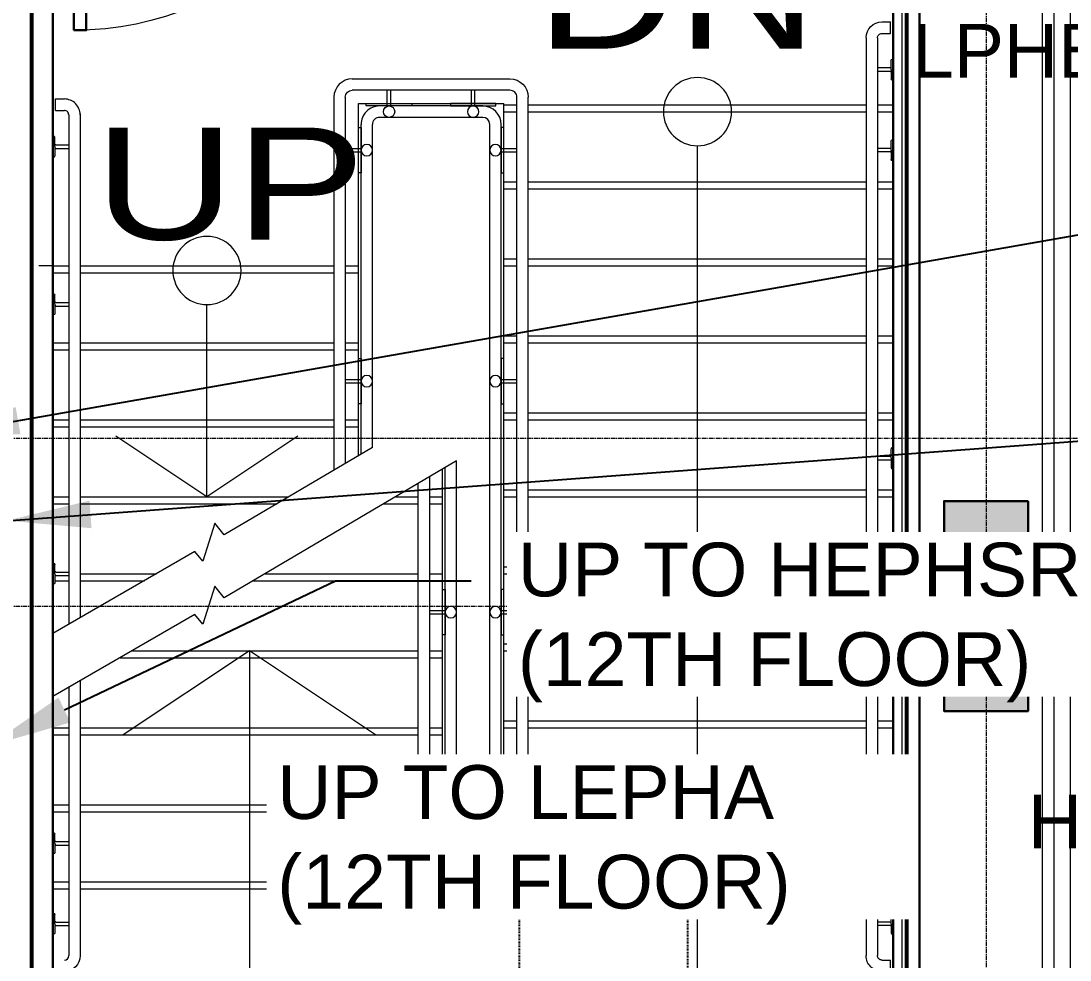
# Model space of a CAD drawing. Header units: inches. Extents: x -40190 to 0, y -3216 to 2257.
# Drawn here: x -23358.8 to -23208.9, y 852.6 to 986.8 of the extents above; entities that cross this region are included whole.
import ezdxf
from ezdxf import colors
from ezdxf.entities.mleader import LeaderData, LeaderLine
from ezdxf.math import Vec2, Vec3

# ---------------------------------------------------------------- set-up
doc = ezdxf.new("R2010")
doc.units = ezdxf.units.IN
doc.header["$LTSCALE"] = 0.5
doc.header["$MEASUREMENT"] = 0
doc.linetypes.add('A113$0$CENTER', pattern=[2, 1.25, -0.25, 0.25, -0.25])
doc.linetypes.add('HIDDEN2', pattern=[0.1875, 0.125, -0.0625])
for name, color, linetype in [('A113$0$A-ANNO-PATT-1-12', 8, 'Continuous'), ('A113$0$A-ANNO-PATT-13-14', 8, 'Continuous'), ('A113$0$A-ANNO-TEXT', 8, 'Continuous'), ('A113$0$A-COLS-COLS13-14', 8, 'Continuous'), ('A113$0$A-DOOR', 8, 'Continuous'), ('A113$0$A-DOOR-FRAM', 8, 'Continuous'), ('A113$0$A-FLOR-HRAL', 8, 'Continuous'), ('A113$0$A-FLOR-SLAB', 8, 'Continuous'), ('A113$0$A-FLOR-STRS', 8, 'Continuous'), ('A113$0$A-GRID-GRDP0-15', 8, 'Continuous'), ('A113$0$A-WALL-FIRE', 8, 'Continuous'), ('A113$0$A-WALL-FULL-INTR', 8, 'Continuous'), ('A113$0$Level 20', 8, 'Continuous'), ('A113$0$S-BEAM', 8, 'Continuous'), ('E-Anno-Note', 6, 'Continuous'), ('E-TEXT', 6, 'Continuous'), ('G-TEXT', 6, 'Continuous'), ('M-HVAC-clrn', 1, 'HIDDEN2'), ('M-HVAC-text', 6, 'Continuous'), ('M-HVAC-vfc', 93, 'Continuous'), ('XREF', 7, 'Continuous')]:
    doc.layers.add(name, color=color, linetype=linetype)
doc.styles.add('A113$0$style-Arial', font='arial.ttf')
doc.styles.add('M08', font='arial.ttf', dxfattribs={"height": 7.68})
doc.styles.add('MAMEP ANNO', font='arial.ttf', dxfattribs={"height": 0.101562})
doc.styles.get("Standard").update_dxf_attribs({"font": 'simplex.shx'})
doc.dimstyles.new('STANDARD$7', dxfattribs={"dimtxt": 0.18, "dimasz": 0.125, "dimexe": 0.18, "dimexo": 0.06, "dimgap": 0.09, "dimtad": 0, "dimtih": 1, "dimtoh": 1, "dimdec": 4, "dimzin": 0, "dimdsep": 46, "dimtxsty": 'Standard', "dimcen": 0.09, "dimadec": 0, "dimazin": 0, "dimtfac": 1, "dimtdec": 4, "dimtofl": 0, "dimtmove": 0, "dimatfit": 3, "dimfxl": 1, "dimtolj": 1, "dimtzin": 0, "dimarcsym": 0})

# ---------------------------------------------------------------- blocks, each defined once
blk = doc.blocks.new('*U595')
at = {"layer": 'A113$0$A-FLOR-HRAL', "linetype": 'Continuous', "lineweight": 0}
for p, q in [((-1.1, 1.5), (-1.04, 1.5)), ((-1.1, -1.5), (-1.1, 1.5)), ((-0.86, 0.01), (-0.86, 1.32)), ((-0.86, 0.01), (-0.86, -1.32)), ((-0.73, 0.26), (1.11, 0.26)), ((-0.73, -0.24), (1.11, -0.24)), ((-1.1, -1.5), (-1.04, -1.5))]:
    blk.add_line(p, q, dxfattribs=at)
for centre, radius, start, end in [((-1.04, 1.32), 0.188, 0, 90), ((-1.04, -1.32), 0.188, 270, 0), ((-0.73, -0.37), 0.125, 90, 180)]:
    blk.add_arc(centre, radius, start, end, dxfattribs=at)
at = {"layer": 'A113$0$A-FLOR-HRAL', "linetype": 'Continuous', "lineweight": 0, "extrusion": (0, 0, -1)}
blk.add_arc((0.73, 0.38), 0.125, 270, 0, dxfattribs=at)
blk = doc.blocks.new('*U596')
at = {"layer": 'A113$0$A-FLOR-HRAL', "linetype": 'Continuous', "lineweight": 0}
for p, q in [((-1.1, 1.5), (-1.04, 1.5)), ((-1.1, 1.5), (-1.1, -1.5)), ((-0.86, -0.01), (-0.86, 1.32)), ((-0.73, 0.24), (1.11, 0.24)), ((-0.86, -0.01), (-0.86, -1.32)), ((-0.73, -0.26), (1.11, -0.26)), ((-1.1, -1.5), (-1.04, -1.5))]:
    blk.add_line(p, q, dxfattribs=at)
at = {"layer": 'A113$0$A-FLOR-HRAL', "linetype": 'Continuous', "lineweight": 0, "extrusion": (0, 0, -1)}
for centre, radius, start, end in [((1.04, 1.32), 0.188, 90, 180), ((0.73, 0.37), 0.125, 270, 0), ((1.04, -1.32), 0.188, 180, 270)]:
    blk.add_arc(centre, radius, start, end, dxfattribs=at)
at = {"layer": 'A113$0$A-FLOR-HRAL', "linetype": 'Continuous', "lineweight": 0}
blk.add_arc((-0.73, -0.38), 0.125, 90, 180, dxfattribs=at)
blk = doc.blocks.new('*U597')
at = {"layer": 'A113$0$A-FLOR-HRAL', "linetype": 'Continuous', "lineweight": 0}
for p, q in [((1.1, 1.5), (1.04, 1.5)), ((1.1, 1.5), (1.1, -1.5)), ((0.73, 0.24), (-1.11, 0.24)), ((0.86, -0.01), (0.86, 1.32)), ((0.73, -0.26), (-1.11, -0.26)), ((0.86, -0.01), (0.86, -1.32)), ((1.1, -1.5), (1.04, -1.5))]:
    blk.add_line(p, q, dxfattribs=at)
for centre, radius, start, end in [((1.04, 1.32), 0.188, 90, 180), ((0.73, 0.37), 0.125, 270, 0), ((1.04, -1.32), 0.188, 180, 270)]:
    blk.add_arc(centre, radius, start, end, dxfattribs=at)
at = {"layer": 'A113$0$A-FLOR-HRAL', "linetype": 'Continuous', "lineweight": 0, "extrusion": (0, 0, -1)}
blk.add_arc((-0.73, -0.38), 0.125, 90, 180, dxfattribs=at)
blk = doc.blocks.new('*U598')
at = {"layer": 'A113$0$A-FLOR-HRAL', "linetype": 'Continuous', "lineweight": 0}
for p, q in [((1.1, 1.5), (1.04, 1.5)), ((1.1, -1.5), (1.1, 1.5)), ((0.73, 0.26), (-1.11, 0.26)), ((0.86, 0.01), (0.86, 1.32)), ((0.86, 0.01), (0.86, -1.32)), ((0.73, -0.24), (-1.11, -0.24)), ((1.1, -1.5), (1.04, -1.5))]:
    blk.add_line(p, q, dxfattribs=at)
at = {"layer": 'A113$0$A-FLOR-HRAL', "linetype": 'Continuous', "lineweight": 0, "extrusion": (0, 0, -1)}
for centre, radius, start, end in [((-1.04, 1.32), 0.188, 0, 90), ((-0.73, -0.37), 0.125, 90, 180), ((-1.04, -1.32), 0.188, 270, 0)]:
    blk.add_arc(centre, radius, start, end, dxfattribs=at)
at = {"layer": 'A113$0$A-FLOR-HRAL', "linetype": 'Continuous', "lineweight": 0}
blk.add_arc((0.73, 0.38), 0.125, 270, 0, dxfattribs=at)
blk = doc.blocks.new('*U604')
at = {"layer": 'A113$0$A-DOOR', "linetype": 'Continuous', "lineweight": 0, "extrusion": (0, 0, -1)}
blk.add_arc((22, 18.56), 44, 180, 270, dxfattribs=at)
at = {"layer": 'A113$0$A-DOOR', "linetype": 'Continuous', "lineweight": 30}
blk.add_3dface([(-22, -25.44), (-20.25, -25.44), (-20.25, 18.56), (-22, 18.56)], dxfattribs=at)
at = {"layer": 'A113$0$A-DOOR-FRAM', "linetype": 'Continuous', "lineweight": 30}
for p, q in [((-21.25, 25.44), (-23.5, 25.44)), ((-23.5, 25.44), (-23.5, 25.06)), ((-21.25, 20.98), (-21.25, 25.44)), ((21.25, 25.44), (23.5, 25.44)), ((21.25, 20.98), (21.25, 25.44)), ((23.5, 25.44), (23.5, 25.06)), ((-22, 18.56), (-22, 20.98)), ((-22, 20.98), (-21.25, 20.98)), ((22, 20.98), (21.25, 20.98)), ((22, 18.56), (22, 20.98)), ((-23.5, 18.56), (-23.5, 18.94)), ((-23.5, 18.56), (-22, 18.56)), ((23.5, 18.56), (22, 18.56)), ((23.5, 18.56), (23.5, 18.94))]:
    blk.add_line(p, q, dxfattribs=at)
at = {"layer": 'A113$0$A-DOOR-FRAM', "linetype": 'Continuous', "lineweight": 13}
for p, q in [((-23.35, 25.06), (-23.5, 25.06)), ((-21.4, 25.29), (-23.35, 25.29)), ((-23.35, 25.29), (-23.35, 25.06)), ((-21.4, 21.13), (-21.4, 25.29)), ((21.4, 21.13), (21.4, 25.29)), ((21.4, 25.29), (23.35, 25.29)), ((23.35, 25.29), (23.35, 25.06)), ((23.35, 25.06), (23.5, 25.06)), ((-22.15, 18.71), (-22.15, 21.13)), ((-22.15, 21.13), (-21.4, 21.13)), ((22.15, 21.13), (21.4, 21.13)), ((22.15, 18.71), (22.15, 21.13)), ((-23.5, 18.94), (-23.35, 18.94)), ((-23.35, 18.71), (-23.35, 18.94)), ((-23.35, 18.71), (-22.15, 18.71)), ((23.35, 18.71), (22.15, 18.71)), ((23.5, 18.94), (23.35, 18.94)), ((23.35, 18.71), (23.35, 18.94))]:
    blk.add_line(p, q, dxfattribs=at)
blk = doc.blocks.new('A113')
at = {"layer": 'A113$0$A-ANNO-PATT-1-12', "lineweight": 30}
blk.add_solid([(-23227.0133, 918.1574, -4909.5523), (-23215.0134, 918.1574, -4909.5523), (-23227.0133, 888.1574, -4909.5523), (-23215.0134, 888.1574, -4909.5523)], dxfattribs=at)
at = {"layer": 'A113$0$A-ANNO-PATT-13-14', "lineweight": 30}
blk.add_solid([(-23227.0133, 918.1574, -4909.5523), (-23215.0134, 918.1574, -4909.5523), (-23227.0133, 888.1574, -4909.5523), (-23215.0134, 888.1574, -4909.5523)], dxfattribs=at)
at = {"layer": 'A113$0$A-ANNO-TEXT', "lineweight": 13}
for p, q in [((-23262.227, 836.8597), (-23262.227, 968.928)), ((-23332.287, 918.7739), (-23332.287, 946.2326)), ((-23326.2272, 896.7739), (-23326.2272, 836.8597))]:
    blk.add_line(p, q, dxfattribs=at)
at = {"layer": 'A113$0$A-ANNO-TEXT', "lineweight": 13, "flags": 128}
for points in [[(-23319.282, 927.4439), (-23332.287, 918.7739), (-23345.292, 927.4439)], [(-23308.2272, 884.7739), (-23326.2272, 896.7739), (-23344.2272, 884.7739)]]:
    blk.add_lwpolyline(points, dxfattribs=at)
at = {"layer": 'A113$0$A-ANNO-TEXT', "lineweight": 13, "extrusion": (0, 0, -1)}
for centre in [(23262.227, 973.801), (23332.287, 951.1056)]:
    blk.add_circle(centre, 4.873, dxfattribs=at)
at = {"layer": 'A113$0$A-COLS-COLS13-14', "lineweight": 30}
blk.add_3dface([(-23215.0134, 918.1574, -4909.5523), (-23227.0133, 918.1574, -4909.5523), (-23227.0133, 888.1574, -4909.5523), (-23215.0134, 888.1574, -4909.5523)], dxfattribs=at)
at = {"layer": 'A113$0$A-FLOR-HRAL', "lineweight": 13}
for p, q in [((-23235.8984, 986.6186, 1992.7541), (-23234.6486, 986.6186, 1992.7541)), ((-23234.6486, 984.9707, 1992.7541), (-23234.6486, 986.6186, 1992.7541)), ((-23238.1484, 984.3431, 1992.7541), (-23238.1484, 853.2315, 1992.7541)), ((-23236.5234, 984.3431, 1992.7541), (-23236.5234, 853.2315, 1992.7541)), ((-23235.8984, 984.9707, 1992.7541), (-23234.6486, 984.9707, 1992.7541)), ((-23311.5236, 978.4822, 1992.7541), (-23289.0236, 978.4822, 1992.7541)), ((-23289.0236, 976.8572, 1992.7541), (-23311.5236, 976.8572, 1992.7541)), ((-23353.8988, 975.6073, 1992.7541), (-23352.6486, 975.6073, 1992.7541)), ((-23353.8988, 973.9823, 1992.7541), (-23353.8988, 975.6073, 1992.7541)), ((-23314.1482, 975.8572, 1992.7541), (-23314.1486, 922.586, 1992.7541)), ((-23312.5232, 975.8569, 1992.7541), (-23312.5236, 923.5448, 1992.7541)), ((-23288.0239, 861.7322, 1992.7541), (-23288.0235, 975.8568, 1992.7541)), ((-23286.3989, 861.7322, 1992.7541), (-23286.3985, 975.858, 1992.7541)), ((-23353.8988, 973.9823, 1992.7541), (-23352.6486, 973.9823, 1992.7541)), ((-23292.8986, 974.6072, 1992.7541), (-23307.6486, 974.6072, 1992.7541)), ((-23352.0228, 973.3573, 1992.7541), (-23352.0234, 900.5461, 1992.7541)), ((-23350.3979, 973.4734, 1992.7541), (-23350.3984, 901.4841, 1992.7541)), ((-23292.8986, 972.9822, 1992.7541), (-23307.6486, 972.9822, 1992.7541)), ((-23310.2736, 924.8724, 1992.7541), (-23310.2732, 971.9765, 1992.7541)), ((-23308.6486, 925.8312, 1992.7541), (-23308.6482, 971.9787, 1992.7541)), ((-23291.899, 865.6078, 1992.7541), (-23291.8986, 971.9822, 1992.7541)), ((-23290.274, 865.6082, 1992.7541), (-23290.2736, 971.9822, 1992.7541)), ((-23298.274, 865.6072, 1992.7541), (-23298.2736, 922.953, 1992.7541)), ((-23296.649, 865.6072, 1992.7541), (-23296.6486, 923.9118, 1992.7541)), ((-23300.5236, 921.6253, 1992.7541), (-23300.524, 861.7325, 1992.7541)), ((-23302.1486, 920.6665, 1992.7541), (-23302.149, 861.7322, 1992.7541)), ((-23352.0235, 891.546, 1992.7541), (-23352.024, 853.2314, 1992.7541)), ((-23350.3985, 892.4841, 1992.7541), (-23350.399, 853.2314, 1992.7541)), ((-23295.649, 864.6072, 1992.7541), (-23292.899, 864.6072, 1992.7541)), ((-23295.649, 862.9822, 1992.7541), (-23292.899, 862.9822, 1992.7541)), ((-23289.0239, 860.7322, 1992.7541), (-23299.524, 860.7322, 1992.7541)), ((-23299.524, 859.1072, 1992.7541), (-23289.0239, 859.1072, 1992.7541)), ((-23235.8984, 852.6065, 1992.7541), (-23234.6484, 852.6065, 1992.7541)), ((-23234.6484, 850.9815, 1992.7541), (-23234.6484, 852.6065, 1992.7541))]:
    blk.add_line(p, q, dxfattribs=at)
at = {"layer": 'A113$0$A-FLOR-HRAL', "lineweight": 0}
for p, q in [((-23306.5236, 974.6072, 1992.7541), (-23306.5236, 976.8572, 1992.7541)), ((-23306.0236, 974.6072, 1992.7541), (-23306.0236, 976.8572, 1992.7541)), ((-23294.5236, 974.6072, 1992.7541), (-23294.5236, 976.8572, 1992.7541)), ((-23294.0236, 974.6072, 1992.7541), (-23294.0236, 976.8572, 1992.7541)), ((-23312.5233, 968.5447, 1992.7541), (-23310.2733, 968.5447, 1992.7541)), ((-23312.5233, 968.0447, 1992.7541), (-23310.2733, 968.0447, 1992.7541)), ((-23290.2736, 968.5447, 1992.7541), (-23288.0236, 968.5447, 1992.7541)), ((-23290.2736, 968.0447, 1992.7541), (-23288.0236, 968.0447, 1992.7541)), ((-23312.5233, 935.5447, 1992.7541), (-23310.2733, 935.5447, 1992.7541)), ((-23312.5233, 935.0447, 1992.7541), (-23310.2733, 935.0447, 1992.7541)), ((-23290.2736, 935.5447, 1992.7541), (-23288.0236, 935.5447, 1992.7541)), ((-23290.2736, 935.0447, 1992.7541), (-23288.0236, 935.0447, 1992.7541)), ((-23300.5233, 902.5447, 1992.7541), (-23298.2733, 902.5447, 1992.7541)), ((-23300.5233, 902.0447, 1992.7541), (-23298.2733, 902.0447, 1992.7541)), ((-23290.2736, 902.5447, 1992.7541), (-23288.0236, 902.5447, 1992.7541)), ((-23290.2736, 902.0447, 1992.7541), (-23288.0236, 902.0447, 1992.7541)), ((-23300.5233, 869.5447, 1992.7541), (-23298.2733, 869.5447, 1992.7541)), ((-23300.5233, 869.0447, 1992.7541), (-23298.2733, 869.0447, 1992.7541)), ((-23290.2736, 869.5447, 1992.7541), (-23288.0236, 869.5447, 1992.7541)), ((-23290.2736, 869.0447, 1992.7541), (-23288.0236, 869.0447, 1992.7541)), ((-23294.524, 862.9822, 1992.7541), (-23294.524, 860.7322, 1992.7541)), ((-23294.024, 862.9822, 1992.7541), (-23294.024, 860.7322, 1992.7541))]:
    blk.add_line(p, q, dxfattribs=at)
at = {"layer": 'A113$0$A-FLOR-HRAL', "lineweight": 13, "extrusion": (0, 0, -1)}
for centre, radius, start, end in [((23235.8984, 984.3686, -1992.7541), 2.25, 0.12651, 89.999997), ((23235.8984, 984.3457, -1992.7541), 0.625, 359.761896, 89.999997), ((23289.0236, 975.8572, -1992.7541), 2.625, 90, 179.982985), ((23311.5236, 975.8572, -1992.7541), 1, 359.984657, 90.000033), ((23295.649, 865.6072, -1992.7541), 2.625, 270.000001, 360), ((23295.649, 865.6072, -1992.7541), 1, 270.000001, 360), ((23299.524, 861.7322, -1992.7541), 2.625, 270, 360), ((23289.0239, 861.7322, -1992.7541), 1, 180, 270.000033), ((23352.649, 853.2314, -1992.7541), 2.25, 179.999997, 269.999996), ((23235.8984, 853.2315, -1992.7541), 2.25, 269.999997, 359.999999), ((23235.8984, 853.2315, -1992.7541), 0.625, 269.999997, 359.999999)]:
    blk.add_arc(centre, radius, start, end, dxfattribs=at)
at = {"layer": 'A113$0$A-FLOR-HRAL', "lineweight": 13}
for centre, radius, start, end in [((-23311.5236, 975.8572, 1992.7541), 2.625, 90, 180), ((-23289.0236, 975.8572, 1992.7541), 1, 359.976506, 90.000033), ((-23352.6486, 973.3573, 1992.7541), 2.25, 0.000003, 90.000003), ((-23352.6486, 973.3573, 1992.7541), 0.625, 0.000003, 90.000004), ((-23307.6486, 971.9822, 1992.7541), 2.625, 89.999967, 180.123302), ((-23292.8986, 971.9822, 1992.7541), 2.625, 0, 89.999967), ((-23307.6486, 971.9822, 1992.7541), 1, 89.999967, 180.199773), ((-23292.8986, 971.9822, 1992.7541), 1, 0, 89.999967), ((-23292.899, 865.6072, 1992.7541), 2.625, 269.999999, 0.021476), ((-23292.899, 865.6072, 1992.7541), 1, 269.999999, 0.034794), ((-23299.524, 861.7322, 1992.7541), 1, 179.983187, 270.000033), ((-23289.0239, 861.7322, 1992.7541), 2.625, 270, 0.000889), ((-23352.649, 853.2314, 1992.7541), 0.625, 270.000003, 0.000003)]:
    blk.add_arc(centre, radius, start, end, dxfattribs=at)
at = {"layer": 'A113$0$A-FLOR-SLAB', "lineweight": 0}
for p, q in [((-23209.0239, 998.0489, 1992.7541), (-23209.0233, 560.1223, 1992.7541)), ((-23354.2737, 951.795, 1992.7541), (-23356.2737, 951.795, 1992.7541))]:
    blk.add_line(p, q, dxfattribs=at)
at = {"layer": 'A113$0$A-FLOR-STRS', "lineweight": 0}
for p, q in [((-23310.6486, 974.9822, 1992.7541), (-23289.8986, 974.9822, 1992.7541)), ((-23310.6486, 924.6511, 1992.7541), (-23310.6486, 974.9822, 1992.7541)), ((-23289.8986, 862.6072, 1992.7541), (-23289.8986, 974.9822, 1992.7541)), ((-23289.8986, 974.7947, 1992.7541), (-23288.0236, 974.7947, 1992.7541)), ((-23286.3986, 974.7947, 1992.7541), (-23238.1483, 974.7946, 1992.7541)), ((-23236.5234, 974.7946, 1992.7541), (-23234.2734, 974.7946, 1992.7541)), ((-23289.8986, 963.7948, 1992.7541), (-23288.0236, 963.7948, 1992.7541)), ((-23286.3986, 963.7948, 1992.7541), (-23238.1483, 963.7948, 1992.7541)), ((-23236.5234, 963.7948, 1992.7541), (-23234.2734, 963.7948, 1992.7541)), ((-23289.8986, 952.7947, 1992.7541), (-23288.0236, 952.7947, 1992.7541)), ((-23286.3986, 952.7947, 1992.7541), (-23238.1483, 952.7946, 1992.7541)), ((-23236.5234, 952.7946, 1992.7541), (-23234.2734, 952.7946, 1992.7541)), ((-23354.2735, 950.795, 1992.7541), (-23352.0236, 950.795, 1992.7541)), ((-23350.3986, 950.795, 1992.7541), (-23314.1486, 950.795, 1992.7541)), ((-23312.5236, 950.795, 1992.7541), (-23310.6486, 950.795, 1992.7541)), ((-23289.8986, 941.7947, 1992.7541), (-23288.0236, 941.7947, 1992.7541)), ((-23286.3986, 941.7947, 1992.7541), (-23238.1484, 941.7946, 1992.7541)), ((-23236.5234, 941.7946, 1992.7541), (-23234.2734, 941.7946, 1992.7541)), ((-23354.2735, 939.7948, 1992.7541), (-23352.0236, 939.7948, 1992.7541)), ((-23350.3986, 939.7948, 1992.7541), (-23314.1486, 939.7948, 1992.7541)), ((-23312.5236, 939.7948, 1992.7541), (-23310.6486, 939.7948, 1992.7541)), ((-23289.8986, 930.7947, 1992.7541), (-23288.0236, 930.7947, 1992.7541)), ((-23286.3985, 930.7944, 1992.7541), (-23238.1484, 930.7943, 1992.7541)), ((-23236.5234, 930.7946, 1992.7541), (-23234.2734, 930.7946, 1992.7541)), ((-23354.2735, 928.7947, 1992.7541), (-23352.0236, 928.7947, 1992.7541)), ((-23350.3986, 928.7947, 1992.7541), (-23314.1485, 928.7947, 1992.7541)), ((-23312.5236, 928.7948, 1992.7541), (-23310.6486, 928.7948, 1992.7541)), ((-23298.6486, 862.6072, 1992.7541), (-23298.6486, 922.7317, 1992.7541)), ((-23289.8986, 919.7947, 1992.7541), (-23288.0236, 919.7947, 1992.7541)), ((-23286.3985, 919.7944, 1992.7541), (-23238.1484, 919.7943, 1992.7541)), ((-23236.5234, 919.7946, 1992.7541), (-23234.2734, 919.7946, 1992.7541)), ((-23354.2735, 917.7945, 1992.7541), (-23352.0236, 917.7945, 1992.7541)), ((-23350.3986, 917.7947, 1992.7541), (-23322.2688, 917.7947, 1992.7541)), ((-23307.0157, 917.7947, 1992.7541), (-23302.1486, 917.7947, 1992.7541)), ((-23300.5236, 917.7941, 1992.7541), (-23298.6486, 917.7941, 1992.7541)), ((-23289.8986, 908.7945, 1992.7541), (-23288.0236, 908.7945, 1992.7541)), ((-23286.3985, 908.7944, 1992.7541), (-23238.1484, 908.7943, 1992.7541)), ((-23236.5234, 908.7945, 1992.7541), (-23234.2734, 908.7945, 1992.7541)), ((-23353.9915, 906.7944, 1992.7541), (-23352.0236, 906.7944, 1992.7541)), ((-23350.3986, 906.7947, 1992.7541), (-23341.1988, 906.7947, 1992.7541)), ((-23325.6583, 906.7947, 1992.7541), (-23302.1486, 906.7947, 1992.7541)), ((-23300.5236, 906.7941, 1992.7541), (-23298.6486, 906.7941, 1992.7541)), ((-23289.8986, 897.7944, 1992.7541), (-23288.0236, 897.7944, 1992.7541)), ((-23286.3986, 897.7944, 1992.7541), (-23238.1484, 897.7943, 1992.7541)), ((-23236.5234, 897.7943, 1992.7541), (-23234.2734, 897.7943, 1992.7541)), ((-23344.6634, 895.7947, 1992.7541), (-23302.1486, 895.7947, 1992.7541)), ((-23300.5236, 895.7941, 1992.7541), (-23298.6486, 895.7941, 1992.7541)), ((-23289.8986, 886.7942, 1992.7541), (-23288.0236, 886.7942, 1992.7541)), ((-23286.3986, 886.7942, 1992.7541), (-23238.1484, 886.7942, 1992.7541)), ((-23354.2735, 884.7944, 1992.7541), (-23352.0236, 884.7944, 1992.7541)), ((-23350.3986, 884.7941, 1992.7541), (-23302.1486, 884.7941, 1992.7541)), ((-23300.5236, 884.7941, 1992.7541), (-23298.6486, 884.7941, 1992.7541)), ((-23289.8986, 875.7941, 1992.7541), (-23288.0239, 875.7941, 1992.7541)), ((-23286.3986, 875.7941, 1992.7541), (-23238.1484, 875.794, 1992.7541)), ((-23354.2735, 873.7939, 1992.7541), (-23352.0236, 873.7939, 1992.7541)), ((-23350.3986, 873.7939, 1992.7541), (-23302.1486, 873.7939, 1992.7541)), ((-23300.5236, 873.7939, 1992.7541), (-23298.6486, 873.7939, 1992.7541)), ((-23354.2739, 862.7941, 1992.7541), (-23352.024, 862.7941, 1992.7541)), ((-23350.399, 862.7941, 1992.7541), (-23302.149, 862.7941, 1992.7541)), ((-23300.524, 862.7941, 1992.7541), (-23298.6486, 862.7941, 1992.7541)), ((-23298.6486, 862.6072, 1992.7541), (-23289.8986, 862.6072, 1992.7541))]:
    blk.add_line(p, q, dxfattribs=at)
at = {"layer": 'A113$0$A-FLOR-STRS', "lineweight": 13}
for p, q in [((-23289.8986, 973.7947, 1992.7541), (-23288.0236, 973.7947, 1992.7541)), ((-23286.3986, 973.7947, 1992.7541), (-23238.1483, 973.7946, 1992.7541)), ((-23236.5234, 973.7947, 1992.7541), (-23234.2736, 973.7947, 1992.7541)), ((-23236.5234, 973.7947, 1992.7541), (-23234.2736, 973.7947, 1992.7541)), ((-23289.8986, 962.7948, 1992.7541), (-23288.0236, 962.7948, 1992.7541)), ((-23286.3986, 962.7948, 1992.7541), (-23238.1483, 962.7948, 1992.7541)), ((-23236.5234, 962.7948, 1992.7541), (-23234.2736, 962.7948, 1992.7541)), ((-23354.2737, 951.795, 1992.7541), (-23352.0236, 951.795, 1992.7541)), ((-23350.3986, 951.795, 1992.7541), (-23314.1486, 951.795, 1992.7541)), ((-23312.5236, 951.795, 1992.7541), (-23310.6486, 951.795, 1992.7541)), ((-23289.8986, 951.7947, 1992.7541), (-23288.0236, 951.7947, 1992.7541)), ((-23286.3986, 951.7947, 1992.7541), (-23238.1483, 951.7946, 1992.7541)), ((-23236.5234, 951.7947, 1992.7541), (-23234.2736, 951.7947, 1992.7541)), ((-23354.2737, 940.7948, 1992.7541), (-23352.0236, 940.7948, 1992.7541)), ((-23350.3986, 940.7948, 1992.7541), (-23314.1486, 940.7948, 1992.7541)), ((-23312.5236, 940.7948, 1992.7541), (-23310.6486, 940.7948, 1992.7541)), ((-23289.8986, 940.7947, 1992.7541), (-23288.0236, 940.7947, 1992.7541)), ((-23286.3986, 940.7947, 1992.7541), (-23238.1484, 940.7946, 1992.7541)), ((-23236.5234, 940.7947, 1992.7541), (-23234.2736, 940.7947, 1992.7541)), ((-23354.2737, 929.7947, 1992.7541), (-23352.0236, 929.7947, 1992.7541)), ((-23350.3986, 929.7947, 1992.7541), (-23314.1486, 929.7947, 1992.7541)), ((-23312.5236, 929.7948, 1992.7541), (-23310.6486, 929.7948, 1992.7541)), ((-23289.8986, 929.7947, 1992.7541), (-23288.0236, 929.7947, 1992.7541)), ((-23286.3985, 929.7944, 1992.7541), (-23238.1484, 929.7943, 1992.7541)), ((-23236.5234, 929.7947, 1992.7541), (-23234.2736, 929.7947, 1992.7541)), ((-23354.2737, 918.7945, 1992.7541), (-23352.0236, 918.7945, 1992.7541)), ((-23350.3986, 918.7947, 1992.7541), (-23320.574, 918.7947, 1992.7541)), ((-23305.321, 918.7947, 1992.7541), (-23302.1486, 918.7947, 1992.7541)), ((-23300.5236, 918.7947, 1992.7541), (-23298.6486, 918.7947, 1992.7541)), ((-23289.8986, 918.7947, 1992.7541), (-23288.0236, 918.7947, 1992.7541)), ((-23286.3985, 918.7944, 1992.7541), (-23238.1484, 918.7943, 1992.7541)), ((-23236.5234, 918.7947, 1992.7541), (-23234.398, 918.7947, 1992.7541)), ((-23350.3986, 907.7947, 1992.7541), (-23339.4664, 907.7947, 1992.7541)), ((-23323.9635, 907.7947, 1992.7541), (-23302.1486, 907.7947, 1992.7541)), ((-23300.5236, 907.7941, 1992.7541), (-23298.6486, 907.7941, 1992.7541)), ((-23289.8986, 907.7945, 1992.7541), (-23288.0236, 907.7945, 1992.7541)), ((-23286.3985, 907.7944, 1992.7541), (-23238.1484, 907.7943, 1992.7541)), ((-23236.5234, 907.7945, 1992.7541), (-23234.2735, 907.7945, 1992.7541)), ((-23342.9311, 896.7947, 1992.7541), (-23302.1486, 896.7947, 1992.7541)), ((-23300.5236, 896.7941, 1992.7541), (-23298.6486, 896.7941, 1992.7541)), ((-23289.8986, 896.7944, 1992.7541), (-23288.0236, 896.7944, 1992.7541)), ((-23286.3986, 896.7944, 1992.7541), (-23238.1484, 896.7943, 1992.7541)), ((-23236.5234, 896.7943, 1992.7541), (-23234.2735, 896.7943, 1992.7541)), ((-23354.2737, 885.7944, 1992.7541), (-23352.0236, 885.7944, 1992.7541)), ((-23354.2736, 885.7942, 1992.7541), (-23352.0236, 885.7942, 1992.7541)), ((-23350.3986, 885.7941, 1992.7541), (-23302.1486, 885.7941, 1992.7541)), ((-23300.5236, 885.7941, 1992.7541), (-23298.6486, 885.7941, 1992.7541)), ((-23289.8986, 885.7942, 1992.7541), (-23288.0236, 885.7942, 1992.7541)), ((-23286.3986, 885.7942, 1992.7541), (-23238.1484, 885.7942, 1992.7541)), ((-23354.2736, 874.7939, 1992.7541), (-23352.0236, 874.7939, 1992.7541)), ((-23350.3986, 874.7939, 1992.7541), (-23302.1486, 874.7939, 1992.7541)), ((-23300.5236, 874.7939, 1992.7541), (-23298.6486, 874.7939, 1992.7541)), ((-23289.8986, 874.7941, 1992.7541), (-23288.0236, 874.7941, 1992.7541)), ((-23286.3986, 874.7941, 1992.7541), (-23238.1484, 874.794, 1992.7541)), ((-23354.274, 863.7941, 1992.7541), (-23352.024, 863.7941, 1992.7541)), ((-23350.399, 863.7941, 1992.7541), (-23302.149, 863.7941, 1992.7541)), ((-23300.524, 863.7941, 1992.7541), (-23298.6486, 863.7941, 1992.7541))]:
    blk.add_line(p, q, dxfattribs=at)
at = {"layer": 'A113$0$A-FLOR-STRS', "lineweight": 0, "elevation": 1992.7541, "flags": 128}
for points in [[(-23308.6486, 925.8312), (-23329.8086, 913.3458), (-23331.1446, 915.0332), (-23332.8731, 909.5795), (-23333.9968, 910.9521), (-23354.2739, 899.247)], [(-23296.6486, 923.9118), (-23329.8086, 904.3458), (-23331.1446, 906.0332), (-23332.8731, 900.5795), (-23333.9968, 901.9521), (-23354.2739, 890.247)]]:
    blk.add_lwpolyline(points, dxfattribs=at)
at = {"layer": 'A113$0$A-FLOR-STRS', "lineweight": 0, "extrusion": (0, 0, -1)}
for centre in [(23309.4484, 968.2947, -1992.7541), (23309.4484, 935.2947, -1992.7541), (23297.4484, 902.2947, -1992.7541), (23297.4484, 869.2947, -1992.7541)]:
    blk.add_circle(centre, 0.8125, dxfattribs=at)
at = {"layer": 'A113$0$A-GRID-GRDP0-15', "linetype": 'A113$0$CENTER', "lineweight": 0}
for p, q in [((-23221.0236, 2113.2362), (-23221.0236, -676.9055)), ((-24110.5721, 927.1574), (-20437.5384, 927.1574)), ((-23884.5631, 903.1574), (-20364.9322, 903.1574))]:
    blk.add_line(p, q, dxfattribs=at)
at = {"layer": 'A113$0$A-WALL-FIRE', "lineweight": 53}
for p, q in [((-23357.3361, 1032.852, 1992.7541), (-23357.3361, 805.9368, 1992.7541)), ((-23232.3986, 1029.7947, 1992.7541), (-23232.3986, 776.9229, 1992.7541))]:
    blk.add_line(p, q, dxfattribs=at)
at = {"layer": 'A113$0$A-WALL-FULL-INTR', "lineweight": 30}
for p, q in [((-23354.2736, 1029.7947, 1992.7541), (-23354.2736, 807.7948, 1992.7541)), ((-23234.2736, 1029.7947, 1992.7541), (-23234.2736, 807.7947, 1992.7541)), ((-23230.5236, 1029.7947, 1992.7541), (-23230.5236, 778.7951, 1992.7541))]:
    blk.add_line(p, q, dxfattribs=at)
at = {"layer": 'A113$0$A-WALL-FULL-INTR', "lineweight": 0}
blk.add_line((-23211.274, 562.1223, 1992.7541), (-23211.2734, 1009.1489, 1992.7541), dxfattribs=at)
at = {"layer": 'A113$0$Level 20', "lineweight": 0}
for p, q in [((-23236.5234, 886.7942, 1992.7541), (-23234.2734, 886.7942, 1992.7541)), ((-23236.5234, 875.794, 1992.7541), (-23234.2734, 875.794, 1992.7541))]:
    blk.add_line(p, q, dxfattribs=at)
at = {"layer": 'A113$0$Level 20', "lineweight": 13}
for p, q in [((-23236.5234, 885.7942, 1992.7541), (-23234.2735, 885.7942, 1992.7541)), ((-23236.5234, 874.794, 1992.7541), (-23234.2735, 874.794, 1992.7541))]:
    blk.add_line(p, q, dxfattribs=at)
at = {"layer": 'A113$0$Level 20', "lineweight": 0}
blk.add_circle((-23306.2736, 973.7947, 1992.7541), 0.8125, dxfattribs=at)
at = {"layer": 'A113$0$Level 20', "lineweight": 0, "extrusion": (0, 0, -1)}
for centre in [(23294.2736, 973.7947, -1992.7541), (23291.0931, 968.2947, -1992.7541), (23291.0931, 935.2947, -1992.7541), (23291.0931, 902.2947, -1992.7541), (23291.0931, 869.2947, -1992.7541), (23294.274, 863.7947, -1992.7541)]:
    blk.add_circle(centre, 0.8125, dxfattribs=at)
at = {"layer": 'A113$0$Level 20', "lineweight": 0}
for points in [[(-23309.5236, 974.9822, 1992.7541), (-23303.0236, 974.9822, 1992.7541), (-23303.0236, 974.6072, 1992.7541), (-23309.5236, 974.6072, 1992.7541)], [(-23291.0236, 974.9822, 1992.7541), (-23297.5236, 974.9822, 1992.7541), (-23297.5236, 974.6072, 1992.7541), (-23291.0236, 974.6072, 1992.7541)], [(-23310.6483, 965.0447, 1992.7541), (-23310.6483, 971.5447, 1992.7541), (-23310.2733, 971.5447, 1992.7541), (-23310.2733, 965.0447, 1992.7541)], [(-23289.8986, 965.0447, 1992.7541), (-23289.8986, 971.5447, 1992.7541), (-23290.2736, 971.5447, 1992.7541), (-23290.2736, 965.0447, 1992.7541)], [(-23310.6483, 932.0447, 1992.7541), (-23310.6483, 938.5447, 1992.7541), (-23310.2733, 938.5447, 1992.7541), (-23310.2733, 932.0447, 1992.7541)], [(-23289.8986, 932.0447, 1992.7541), (-23289.8986, 938.5447, 1992.7541), (-23290.2736, 938.5447, 1992.7541), (-23290.2736, 932.0447, 1992.7541)], [(-23298.6483, 899.0447, 1992.7541), (-23298.6483, 905.5447, 1992.7541), (-23298.2733, 905.5447, 1992.7541), (-23298.2733, 899.0447, 1992.7541)], [(-23289.8986, 899.0447, 1992.7541), (-23289.8986, 905.5447, 1992.7541), (-23290.2736, 905.5447, 1992.7541), (-23290.2736, 899.0447, 1992.7541)], [(-23298.6483, 866.0447, 1992.7541), (-23298.6483, 872.5447, 1992.7541), (-23298.2733, 872.5447, 1992.7541), (-23298.2733, 866.0447, 1992.7541)], [(-23289.8986, 866.0447, 1992.7541), (-23289.8986, 872.5447, 1992.7541), (-23290.2736, 872.5447, 1992.7541), (-23290.2736, 866.0447, 1992.7541)], [(-23297.524, 862.6072, 1992.7541), (-23291.024, 862.6072, 1992.7541), (-23291.024, 862.9822, 1992.7541), (-23297.524, 862.9822, 1992.7541)]]:
    blk.add_3dface(points, dxfattribs=at)
at = {"layer": 'A113$0$S-BEAM', "lineweight": 0}
for p, q in [((-23233.0239, 1009.1696, 1992.7541), (-23233.023, 379.1574, 1992.7541)), ((-23213.0239, 1009.1697, 1992.7541), (-23213.023, 379.1574, 1992.7541))]:
    blk.add_line(p, q, dxfattribs=at)
at = {"layer": 'A113$0$A-DOOR-FRAM', "lineweight": 13}
blk.add_blockref('*U604', (-23329.2724, 1010.8573, 1992.7541), dxfattribs=at)
at = {"layer": 'A113$0$A-FLOR-HRAL', "lineweight": 0}
for name, p in [('*U598', (-23235.4117, 979.7806, 1992.7541)), ('*U595', (-23353.1356, 968.7948, 1992.7541)), ('*U598', (-23235.4117, 968.2946, 1992.7541)), ('*U596', (-23353.1356, 946.2949, 1992.7541)), ('*U597', (-23235.4117, 924.2944, 1992.7541)), ('*U596', (-23353.1356, 907.7948, 1992.7541)), ('*U597', (-23235.4117, 880.2941, 1992.7541)), ('*U596', (-23353.1356, 869.2947, 1992.7541)), ('*U596', (-23353.1356, 857.794, 1992.7541)), ('*U597', (-23235.4117, 857.794, 1992.7541))]:
    blk.add_blockref(name, p, dxfattribs=at)
at = {"layer": 'A113$0$A-ANNO-TEXT', "lineweight": 13, "style": 'A113$0$style-Arial', "width": 1.246875}
for s, p in [('DN', (-23285.3095, 982.7953)), ('UP', (-23348.3746, 955.5238))]:
    blk.add_text(s, height=16, dxfattribs=at).set_placement(p)
blk = doc.blocks.new('A$C69735866')
at = {"layer": 'M-HVAC-clrn'}
for p, q in [((0, 51.5), (24, 51.5)), ((0, 9.5), (0, 51.5)), ((24, 9.48), (24, 51.48))]:
    blk.add_line(p, q, dxfattribs=at)
at = {"layer": 'M-HVAC-vfc'}
for p, q in [((0, 9.5), (24, 0)), ((24, 9.5), (0, 0))]:
    blk.add_line(p, q, dxfattribs=at)
blk.add_lwpolyline([(24, 9.5), (24, 0), (0, 0), (0, 9.5)], close=True, dxfattribs=at)

msp = doc.modelspace()

# ---------------------------------------------------------------- block references
at = {"layer": 'M-HVAC-vfc'}
msp.add_blockref('A$C69735866', (-23287.55, 807.77), dxfattribs=at)
at = {"layer": 'XREF'}
msp.add_blockref('A113', (0.08, 0), dxfattribs=at)

# ---------------------------------------------------------------- texts
at = {"layer": 'E-TEXT', "style": 'M08'}
for s, p in [('LPHB1-18', (-23231.5, 978.65, 0)), ('HEPHSRA-1/3/5', (-23214.97, 868.55))]:
    msp.add_text(s, height=7.68, dxfattribs=at).set_placement(p)

# ---------------------------------------------------------------- leaders
at = {"layer": 'E-Anno-Note'}
ml = msp.add_multileader_mtext('Standard', dxfattribs=at)
ml.set_content('HEAT TRACE FOR \\PATRIUM GUTTERS', color=(89, 89, 89), style='MAMEP ANNO')
ml.set_leader_properties(color=256, linetype='Continuous')
ml.build(insert=Vec2(0, 0))
ml.multileader.update_dxf_attribs({"has_dogleg": 0, "text_right_attachment_type": 3, "dogleg_length": 3.84, "arrow_head_size": 12, "scale": 96})
ctx = ml.context
ctx.base_point, ctx.scale, ctx.char_height, ctx.arrow_head_size, ctx.landing_gap_size, ctx.plane_origin = Vec3(-22929.16, 1026.95), 96, 7.68, 12, 3.75, Vec3(-23000.03, 988.36)
ctx.right_attachment = 3
notes = []
notes.append((ctx, [(0, (1, 1, 0), (-23298.16, 1026.95), (1, 0), 369, [(0, [(-23000.03, 988.36), (-22954.62, 1026.95)], 0, [])])]))
ctx.mtext.insert, ctx.mtext.flow_direction = Vec3(-22925.41, 1030.85), 5
ml = msp.add_multileader_mtext('Standard', dxfattribs=at)
ml.set_content('SUPPLY FAN MOTORS', color=(89, 89, 89), style='MAMEP ANNO')
ml.set_leader_properties(color=256, linetype='Continuous')
ml.build(insert=Vec2(0, 0))
ml.multileader.update_dxf_attribs({"has_dogleg": 0, "text_right_attachment_type": 3, "dogleg_length": 3.84, "arrow_head_size": 12, "scale": 96})
ctx = ml.context
ctx.base_point, ctx.scale, ctx.char_height, ctx.arrow_head_size, ctx.landing_gap_size, ctx.plane_origin = Vec3(-23579.92, 980.8), 96, 7.68, 12, 3.75, Vec3(-23609.18, 980.8)
ctx.right_attachment = 3
notes.append((ctx, [(0, (1, 1, 0), (-23948.92, 980.8), (1, 0), 369, [(0, [(-23609.18, 980.8)], 0, [])])]))
ctx.mtext.insert, ctx.mtext.width, ctx.mtext.flow_direction = Vec3(-23576.17, 984.71), 124.8927, 5
ml = msp.add_multileader_mtext('Standard', dxfattribs=at)
ml.set_content('EXHAUST FAN MOTORS', color=(89, 89, 89), style='MAMEP ANNO')
ml.set_leader_properties(color=256, linetype='Continuous')
ml.build(insert=Vec2(0, 0))
ml.multileader.update_dxf_attribs({"has_dogleg": 0, "text_right_attachment_type": 3, "dogleg_length": 3.84, "arrow_head_size": 12, "scale": 96})
ctx = ml.context
ctx.base_point, ctx.scale, ctx.char_height, ctx.arrow_head_size, ctx.landing_gap_size, ctx.plane_origin = Vec3(-23579.92, 957.55), 96, 7.68, 12, 3.75, Vec3(-23609.18, 957.55)
ctx.right_attachment = 3
notes.append((ctx, [(0, (1, 1, 0), (-23948.92, 957.55), (1, 0), 369, [(0, [(-23609.18, 957.55)], 0, [])])]))
ctx.mtext.insert, ctx.mtext.width, ctx.mtext.flow_direction = Vec3(-23576.17, 961.45), 124.8927, 5
ml = msp.add_multileader_mtext('Standard', dxfattribs=at)
ml.set_content('ELECTRIC UNIT HEATER', color=(89, 89, 89), style='MAMEP ANNO')
ml.set_leader_properties(color=256, linetype='Continuous')
ml.build(insert=Vec2(0, 0))
ml.multileader.update_dxf_attribs({"has_dogleg": 0, "text_right_attachment_type": 3, "dogleg_length": 3.84, "arrow_head_size": 12, "scale": 96})
ctx = ml.context
ctx.base_point, ctx.scale, ctx.char_height, ctx.arrow_head_size, ctx.landing_gap_size, ctx.plane_origin = Vec3(-23579.92, 933.5), 96, 7.68, 12, 3.75, Vec3(-23609.18, 933.5)
ctx.right_attachment = 3
notes.append((ctx, [(0, (1, 1, 0), (-23948.92, 933.5), (1, 0), 369, [(0, [(-23609.18, 933.5)], 0, [])])]))
ctx.mtext.insert, ctx.mtext.width, ctx.mtext.flow_direction = Vec3(-23576.17, 937.34), 124.8927, 5
ml = msp.add_multileader_mtext('Standard', dxfattribs=at)
ml.set_content('', color=256, style='MAMEP ANNO')
ml.set_leader_properties(color=256, linetype='Continuous')
ml.build(insert=Vec2(0, 0))
ml.multileader.update_dxf_attribs({"has_dogleg": 0, "text_right_attachment_type": 3, "dogleg_length": 3.84, "arrow_head_size": 12, "scale": 96})
ctx = ml.context
ctx.base_point, ctx.scale, ctx.char_height, ctx.arrow_head_size, ctx.landing_gap_size, ctx.plane_origin = Vec3(-23294.45, 906.79), 96, 9.75, 12, 3.75, Vec3(-23363.39, 883.16)
ctx.right_attachment = 3
notes.append((ctx, [(0, (1, 1, 0), (-23663.45, 906.79), (1, 0), 369, [(0, [(-23363.39, 883.16), (-23313.83, 906.79)], 0, [])])]))
ctx.mtext.insert, ctx.mtext.flow_direction = Vec3(-23290.7, 911.67), 5
at = {"layer": 'M-HVAC-text'}
for points in [[(-23371, 927.59), (-23196.63, 958.16), (-23174.71, 958.16)], [(-23360.8, 915.37), (-23196.12, 927.59), (-23175.73, 927.59)]]:
    msp.add_leader(points, dimstyle='STANDARD$7', override={"dimscale": 96, "dimgap": 0.09, "dimtad": 0}, dxfattribs=at)
for ctx, leaders in notes:
    for number, flags, end, landing, length, lines in leaders:
        leader = LeaderData()
        leader.index, (leader.has_last_leader_line, leader.has_dogleg_vector, leader.attachment_direction) = number, flags
        leader.last_leader_point, leader.dogleg_vector, leader.dogleg_length = Vec3(end), Vec3(landing), length
        for number, points, colour, breaks in lines:
            line = LeaderLine()
            line.index, line.vertices, line.color, line.breaks = number, Vec3.list(points), colors.encode_raw_color(colour), breaks
            leader.lines.append(line)
        ctx.leaders.append(leader)

# ---------------------------------------------------------------- next in the draw order: texts
at = {"layer": 'G-TEXT', "char_height": 7.68, "width": 89.2105, "attachment_point": 1, "style": 'M08', "bg_fill": 3, "box_fill_scale": 1.2, "bg_fill_color": 256, "bg_fill_transparency": 0}
for s, insert in [('UP TO HEPHSRA\\P(12TH FLOOR)', (-23287.8, 912.23)), ('UP TO LEPHA\\P(12TH FLOOR)', (-23322.16, 880.44))]:
    msp.add_mtext(s, dxfattribs=dict(at, insert=insert))

doc.saveas('drawing.dxf')
